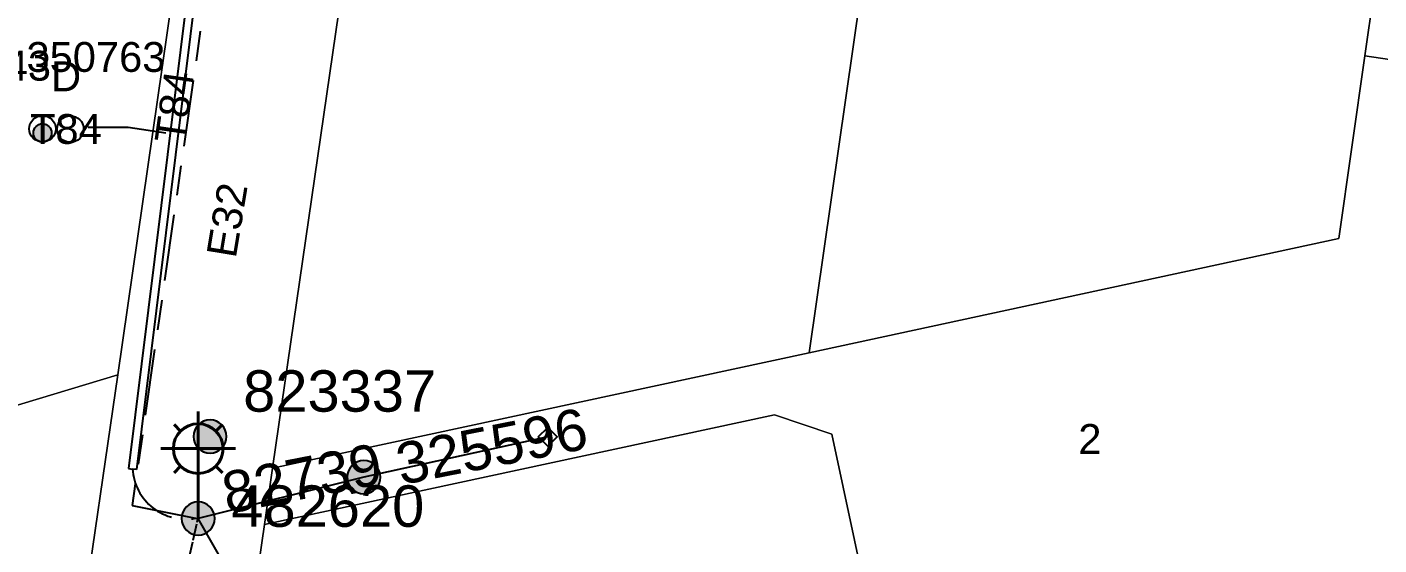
# Model space of a CAD drawing. Header units: metres. Extents: x 259786 to 261372, y 6264838 to 6265913.
# Drawn here: x 260661.5 to 260743.1, y 6265464.8 to 6265496.1 of the extents above; entities that cross this region are included whole.
import ezdxf
from ezdxf.enums import TextEntityAlignment as Align

# ---------------------------------------------------------------- set-up
doc = ezdxf.new("R2010")
doc.units = ezdxf.units.M
doc.linetypes.add('Cable Exist OH', pattern=[1, 1, 0])
doc.linetypes.add('Cable Exist UG', pattern=[8.2, 4, -1.2, 1.8, -1.2])
doc.layers.get('0').update_dxf_attribs({"color": 6})
doc.layers.add('Cadastre Land Parcels_SP_EXT', color=9, linetype='Continuous', lineweight=5)
doc.layers.add('Cadastre Roads_SP_EXT', color=9, linetype='Continuous', lineweight=5)
for name, color, linetype in [('Duct_SP_EXT', 7, 'Continuous'), ('Equip_SP_SL_EXT', 7, 'Continuous'), ('Mains_LV_EXT', 7, 'Continuous'), ('Services_SP_EXT', 7, 'Continuous'), ('SupportsOH_SP_TR_HV_LV_SL_EXT', 7, 'Continuous'), ('Trench_SP_EXT', 7, 'Continuous')]:
    doc.layers.add(name, color=color, linetype=linetype)
doc.styles.add('iecARIAL', font='arial.ttf', dxfattribs={"height": 2})
doc.styles.add('POLE_LABEL', font='arial.ttf')
doc.styles.get("Standard").update_dxf_attribs({"font": 'arial.ttf'})

# ---------------------------------------------------------------- blocks, each defined once
blk = doc.blocks.new('DUCT_EXT')
blk.add_circle((0, 0.8), 0.8)
at = {"flags": 1}
blk.add_attdef('Z', (0, 0), '', height=0.2, dxfattribs=at)
at = {"flags": 9}
for tag, p in [('DUCT_CODE', (0, 0)), ('XSECT_TYPE', (0, -0.2)), ('STATE', (0, -0.6)), ('FB_REFERENCE', (0, -0.4)), ('NOTES', (0, -0.8))]:
    blk.add_attdef(tag, text='', height=0.2, dxfattribs=at).set_placement(p, align=Align.MIDDLE_LEFT)
blk = doc.blocks.new('SL_LANTERN_EXT')
at = {"lineweight": 40}
for p, q in [((0, 1.968), (0, 6.468)), ((-1.459, 5.676), (-1.061, 5.278)), ((1.458, 5.676), (1.06, 5.278)), ((-2.25, 4.218), (2.25, 4.218)), ((-1.459, 2.759), (-1.061, 3.157)), ((0, 0), (0, 2.721)), ((1.458, 2.759), (1.06, 3.157))]:
    blk.add_line(p, q, dxfattribs=at)
blk.add_circle((0, 4.218), 1.5, dxfattribs=at)
at = {"style": 'iecARIAL', "flags": 8}
blk.add_attdef('ASSET_NUM', (1.5, 1.5), '', height=2.5, dxfattribs=at)
for tag, p, height, flags in [('CONSTRUCTED_VOLTAGE', (0.981, -0.653), 0.2, 9), ('CONTROL_TYPE', (0.981, -0.853), 0.2, 9), ('LNUMBER', (2.181, -3.253), 2.5, 8), ('OPERATING_VOLTAGE', (0.981, -1.653), 0.2, 9), ('LANTERN_PURPOSE', (0.981, -1.053), 0.2, 9), ('LANTERN_TYPE', (0.981, -1.253), 0.2, 9), ('NO_PHASES', (0.981, -1.453), 0.2, 9), ('ORIENTATION', (0.981, -1.853), 0.2, 9), ('OWNED_BY', (0.981, -2.053), 0.2, 9), ('STATE', (0.981, -2.253), 0.2, 9), ('USAGE', (0.981, -2.453), 0.2, 9), ('CEXIST', (0.981, -2.653), 0.2, 9), ('CNEW', (0.981, -2.853), 0.2, 9), ('CNUMBER', (0.981, -3.053), 0.2, 9), ('CREMOVE', (0.981, -3.253), 0.2, 9), ('CREPLACE', (0.981, -3.453), 0.2, 9), ('LKINGHEIGHT', (0.981, -3.653), 0.2, 9), ('LBRACKET', (0.981, -3.853), 0.2, 9), ('LBRACKETVOCAB', (0.981, -4.053), 0.2, 9), ('LCATEGORY', (0.981, -4.253), 0.2, 9), ('LCHARGE1', (0.981, -4.453), 0.2, 9), ('LCHARGE1PERCENT', (0.981, -4.653), 0.2, 9), ('LCHARGE2', (0.981, -4.853), 0.2, 9), ('LCHARGE2PERCENT', (0.981, -5.053), 0.2, 9), ('LCHARGE3', (0.981, -5.253), 0.2, 9), ('LCHARGE3PERCENT', (0.981, -5.453), 0.2, 9), ('LEXIST', (0.981, -5.653), 0.2, 9), ('LLAMP', (0.981, -5.853), 0.2, 9), ('LLAMPVOCAB', (0.981, -6.053), 0.2, 9), ('LMAST', (0.981, -6.253), 0.2, 9), ('LMASTVOCAB', (0.981, -6.453), 0.2, 9), ('LNEW', (0.981, -6.653), 0.2, 9), ('LANTNUMBER', (0.981, -6.853), 0.2, 9), ('LOUTREACH', (0.981, -7.253), 0.2, 9), ('LOUTREACHVOCAB', (0.981, -7.453), 0.2, 9), ('LRATECODE', (0.981, -7.653), 0.2, 9), ('LREMOVE', (0.981, -7.853), 0.2, 9), ('LREPLACE', (0.981, -8.053), 0.2, 9), ('LTYPE', (0.981, -8.253), 0.2, 9), ('LTYPEVOCAB', (0.981, -8.453), 0.2, 9), ('LEGEND', (0.981, -8.653), 0.2, 9), ('LOCATION', (0.981, -8.853), 0.2, 9), ('NOTES', (0.981, -9.053), 0.2, 9), ('STREETNAME', (0.981, -9.253), 0.2, 9), ('SUBURB', (0.981, -9.453), 0.2, 1)]:
    blk.add_attdef(tag, p, '', height=height, dxfattribs=dict(flags=flags))
blk = doc.blocks.new('CCP_EXT')
at = {"flags": 9}
for tag, p in [('USAGE', (0, -1.2)), ('LEGEND', (0, -1.4)), ('LIFE_SUPPORT', (0, -1.6)), ('STATE', (0, -1.8)), ('NOTES', (0, -2))]:
    blk.add_attdef(tag, text='', height=0.2, dxfattribs=at).set_placement(p, align=Align.MIDDLE_LEFT)
blk.add_wipeout([(0, 0.566), (0.566, 0), (0, -0.566), (-0.566, 0)])
blk.add_lwpolyline([(-0.566, 0), (0, 0.566), (0.566, 0), (0, -0.566), (-0.566, 0)])
at = {"flags": 1}
blk.add_attdef('Z', (0, 0), '', height=0.2, dxfattribs=at)
at = {"flags": 9}
for tag, p in [('CCP_TYPE', (0, 0)), ('OPERATING_VOLTAGE', (0, -0.6)), ('ORIENTATION', (0, -0.8)), ('CONSTRUCTED_VOLTAGE', (0, -0.2)), ('NO_PHASES', (0, -0.4)), ('OWNED_BY', (0, -1))]:
    blk.add_attdef(tag, text='', height=0.2, dxfattribs=at).set_placement(p, align=Align.MIDDLE_LEFT)
blk = doc.blocks.new('POLE_EXT')
blk.add_hatch(color=256).paths.add_polyline_path([(-1, 0, 1), (1, 0, 1)])
blk.add_lwpolyline([(-1, 0, 1), (1, 0, 1)], format="xyb", close=True)
for tag, height, flags, p in [('pNumber', 2.5, 8, (-17.84, 2.067)), ('OWNED_BY', 0.2, 9, (1.355, -0.4)), ('SPECIAL_USE', 0.2, 9, (1.355, -0.8)), ('PARENT', 0.2, 9, (1.355, -0.6)), ('cLV', 0.2, 9, (1.355, -1.4)), ('STATE', 0.2, 9, (1.355, -1)), ('hDepth', 0.2, 9, (1.355, -1.6)), ('USAGE', 0.2, 9, (1.355, -1.2)), ('cHV', 0.2, 9, (1.355, -2)), ('hDia', 0.2, 9, (1.355, -1.8)), ('LBRACKET', 0.2, 9, (1.355, -2.2)), ('LExisting', 0.2, 9, (1.355, -2.4)), ('LANTNUMBER', 0.2, 9, (1.355, -2.6)), ('LOther', 0.2, 9, (1.355, -2.8)), ('LRemove', 0.2, 9, (1.355, -3)), ('LEGEND', 0.2, 9, (1.355, -3.2)), ('cLinedev', 0.2, 9, (1.355, -3.4)), ('pExisting', 0.2, 9, (1.355, -3.8)), ('LOCATION', 0.2, 9, (1.355, -3.6)), ('PFNUMBER', 0.2, 9, (1.355, -4)), ('pFooting', 0.2, 9, (1.355, -4.4)), ('pNew', 0.2, 9, (1.355, -4.6)), ('pRelocate', 0.2, 9, (1.355, -5)), ('NEWPFNUMBER', 0.2, 9, (1.355, -4.2)), ('pRemove', 0.2, 9, (1.355, -5.2)), ('pReplace', 0.2, 9, (1.355, -5.4)), ('pStay', 0.2, 9, (1.355, -5.6)), ('pType', 0.2, 9, (1.355, -5.8)), ('cspan', 0.2, 9, (1.355, -6)), ('STREETNAME', 0.2, 9, (1.355, -6.2)), ('SUBURB', 0.2, 9, (1.355, -6.4)), ('NOTES', 0.2, 9, (1.355, -6.6)), ('OPERATED_BY', 0.2, 9, (1.355, -7.014)), ('MAINTAINED_BY', 0.2, 9, (1.355, -6.814))]:
    blk.add_attdef(tag, text='', height=height, dxfattribs=dict(flags=flags)).set_placement(p, align=Align.MIDDLE_LEFT)
at = {"style": 'POLE_LABEL'}
for tag, height, flags, p in [('ASSET_NUM', 2.5, 8, (2, 2)), ('STRUCTURE_PLANT_NUMBER', 0.2, 9, (1.355, 0.028)), ('STREET_CODE', 0.2, 9, (1.355, -0.2))]:
    blk.add_attdef(tag, text='', height=height, dxfattribs=dict(at, flags=flags)).set_placement(p, align=Align.MIDDLE_LEFT)
at = {"flags": 1}
blk.add_attdef('Z', (1.355, -7.328), '', height=0.2, dxfattribs=at)
blk = doc.blocks.new('CABLE_LARGE_EXT')
h = blk.add_hatch(color=256)
edge = h.paths.add_edge_path()
edge.add_arc((0, 0.55), 0.55, 0, 360)
blk.add_circle((0, 0.55), 0.55)
at = {"flags": 1}
blk.add_attdef('Z', (0, 0), '', height=0.2, dxfattribs=at)
at = {"flags": 9}
for tag, p in [('COND_CODE', (0, 0)), ('XSECT_SIZE', (0, -0.6)), ('STATE', (0, -0.4)), ('FB_REFERENCE', (0, -0.2)), ('NOTES', (0, -0.8))]:
    blk.add_attdef(tag, text='', height=0.2, dxfattribs=at).set_placement(p, align=Align.MIDDLE_LEFT)

msp = doc.modelspace()

# ---------------------------------------------------------------- linework, layer by layer
at = {"layer": 'Cadastre Land Parcels_SP_EXT', "linetype": 'Continuous'}
for points in [[(260740.704, 6265483.316), (260742.284, 6265494.339), (260748.232, 6265535.831), (260735.432, 6265537.522), (260716.236, 6265528.63), (260708.712, 6265476.426), (260740.704, 6265483.316)], [(260768.281, 6265532.849), (260748.232, 6265535.831), (260742.284, 6265494.339), (260762.206, 6265491.397), (260768.281, 6265532.849)], [(260708.712, 6265476.426), (260716.236, 6265528.63), (260691.153, 6265517.026), (260682.851, 6265514.526), (260676.321, 6265469.468), (260708.712, 6265476.426)], [(260671.753, 6265508.314), (260669.304, 6265510.47), (260638.067, 6265501.126), (260647.625, 6265469.255), (260666.962, 6265475.089), (260671.753, 6265508.314)], [(260762.206, 6265491.397), (260742.284, 6265494.339), (260740.704, 6265483.316), (260708.712, 6265476.426), (260676.321, 6265469.468), (260675.829, 6265466.073), (260706.636, 6265472.69), (260710.097, 6265471.514), (260713.577, 6265455.244), (260722.193, 6265457.104), (260737.394, 6265460.335), (260737.636, 6265462.01), (260757.562, 6265459.139), (260758.491, 6265465.513), (260762.206, 6265491.397)], [(260666.962, 6265475.089), (260647.625, 6265469.255), (260638.566, 6265466.583), (260648.25, 6265434.242), (260659.24, 6265439.53), (260662.429, 6265443.874), (260666.962, 6265475.089)], [(260713.577, 6265455.244), (260710.097, 6265471.514), (260706.636, 6265472.69), (260675.829, 6265466.073), (260672.993, 6265446.535), (260713.577, 6265455.244)]]:
    msp.add_lwpolyline(points, close=True, dxfattribs=at)
at = {"layer": 'Cadastre Roads_SP_EXT', "linetype": 'Continuous'}
msp.add_lwpolyline([(260608.452, 6265398.071), (260629.062, 6265407.991), (260670.1, 6265427.697), (260671.014, 6265432.948), (260672.993, 6265446.535), (260675.829, 6265466.073), (260676.321, 6265469.468), (260676.321, 6265469.468), (260682.851, 6265514.526), (260676.533, 6265510.989), (260671.753, 6265508.314), (260666.962, 6265475.089), (260662.429, 6265443.874), (260659.24, 6265439.53), (260648.25, 6265434.242), (260629.558, 6265425.253), (260611.687, 6265416.658)], dxfattribs=at)
at = {"layer": 'Duct_SP_EXT'}
for p, q in [((260672.426, 6265508.177), (260667.618, 6265469.437)), ((260672.922, 6265508.276), (260668.095, 6265469.378)), ((260667.618, 6265469.437), (260667.856, 6265469.407)), ((260668.095, 6265469.378), (260667.856, 6265469.407))]:
    msp.add_line(p, q, dxfattribs=at)
msp.add_lwpolyline([(260665.18, 6265490.036), (260667.605, 6265490.036), (260669.873, 6265489.703)], dxfattribs=at)
at = {"layer": 'Mains_LV_EXT', "linetype": 'Cable Exist UG'}
msp.add_lwpolyline([(260683.864, 6265516.695), (260670, 6265512.505), (260670, 6265512.505), (260673.853, 6265509.096), (260667.842, 6265467.219), (260671.82, 6265466.406)], dxfattribs=at)
at = {"layer": 'Mains_LV_EXT', "linetype": 'Cable Exist OH'}
msp.add_lwpolyline([(260665.643, 6265438.26), (260671.852, 6265466.622)], dxfattribs=at)
at = {"layer": 'Services_SP_EXT'}
msp.add_lwpolyline([(260677.254, 6265456.895), (260671.824, 6265466.426)], dxfattribs=at)
at = {"layer": 'Trench_SP_EXT', "linetype": 'Cable Exist UG'}
msp.add_lwpolyline([(260667.858, 6265469.415, 0.450128), (260671.666, 6265466.442), (260671.666, 6265466.442), (260671.82, 6265466.406)], format="xyb", dxfattribs=at)

# ---------------------------------------------------------------- block references
at = {"layer": 'Duct_SP_EXT'}
for name, p, rotation in [('DUCT_EXT', (260662.415, 6265489.146), 359.5339977356405), ('DUCT_EXT', (260664.108, 6265489.129), 0.2326918444616125), ('CABLE_LARGE_EXT', (260662.415, 6265489.146), 359.4372559355473)]:
    msp.add_blockref(name, p, dxfattribs=dict(at, rotation=rotation))
at = {"layer": 'Equip_SP_SL_EXT'}
ref = msp.add_blockref('SL_LANTERN_EXT', (260671.824, 6265466.426), dxfattribs=at)
ref.add_attrib('ASSET_NUM', '82739', dxfattribs={"layer": '0', "height": 2.5, "rotation": 11.01683, "style": 'iecARIAL'}).set_placement((260673.324, 6265467.926), align=Align.MIDDLE_LEFT)
at = {"layer": 'SupportsOH_SP_TR_HV_LV_SL_EXT'}
ref = msp.add_blockref('POLE_EXT', (260672.54, 6265471.372), dxfattribs=at)
ref.add_attrib('ASSET_NUM', '823337', dxfattribs={"layer": '0', "height": 2.5, "style": 'POLE_LABEL'}).set_placement((260674.54, 6265472.122), align=Align.BOTTOM_LEFT)
ref = msp.add_blockref('POLE_EXT', (260671.824, 6265466.426), dxfattribs=at)
ref.add_attrib('ASSET_NUM', '482620', dxfattribs={"layer": '0', "height": 2.5, "style": 'POLE_LABEL'}).set_placement((260673.824, 6265467.176), align=Align.MIDDLE_LEFT)

# ---------------------------------------------------------------- texts
at = {"layer": 'Cadastre Land Parcels_SP_EXT'}
for s, p in [('343', (260658.742, 6265492.851)), ('2', (260724.974, 6265470.326))]:
    msp.add_text(s, height=1.8, dxfattribs=at).set_placement(p)
at = {"layer": 'Duct_SP_EXT'}
for s, p in [('350763', (260661.453, 6265493.379)), ('D', (260662.94, 6265492.209)), ('T84', (260661.67, 6265489.033))]:
    msp.add_text(s, height=1.8, dxfattribs=at).set_placement(p)
at = {"layer": 'Mains_LV_EXT'}
for s, rotation, p in [('T84', 81.8323, (260670.968, 6265488.994)), ('E32', 80.67536, (260674.092, 6265482.083))]:
    msp.add_text(s, height=1.8, rotation=rotation, dxfattribs=at).set_placement(p)

# ---------------------------------------------------------------- next in the draw order: block references
at = {"layer": 'Services_SP_EXT'}
msp.add_blockref('CCP_EXT', (260692.93, 6265471.357), dxfattribs=at)

# ---------------------------------------------------------------- next in the draw order: linework, layer by layer
msp.add_lwpolyline([(260692.93, 6265471.357), (260681.829, 6265468.918), (260671.824, 6265466.426)], dxfattribs=at)

# ---------------------------------------------------------------- next in the draw order: block references
at = {"layer": 'SupportsOH_SP_TR_HV_LV_SL_EXT'}
ref = msp.add_blockref('POLE_EXT', (260681.829, 6265468.918), dxfattribs=at)
ref.add_attrib('ASSET_NUM', '325596', dxfattribs={"layer": '0', "height": 2.5, "rotation": 11.08795, "style": 'POLE_LABEL'}).set_placement((260683.829, 6265469.668), align=Align.MIDDLE_LEFT)

doc.saveas('drawing.dxf')
